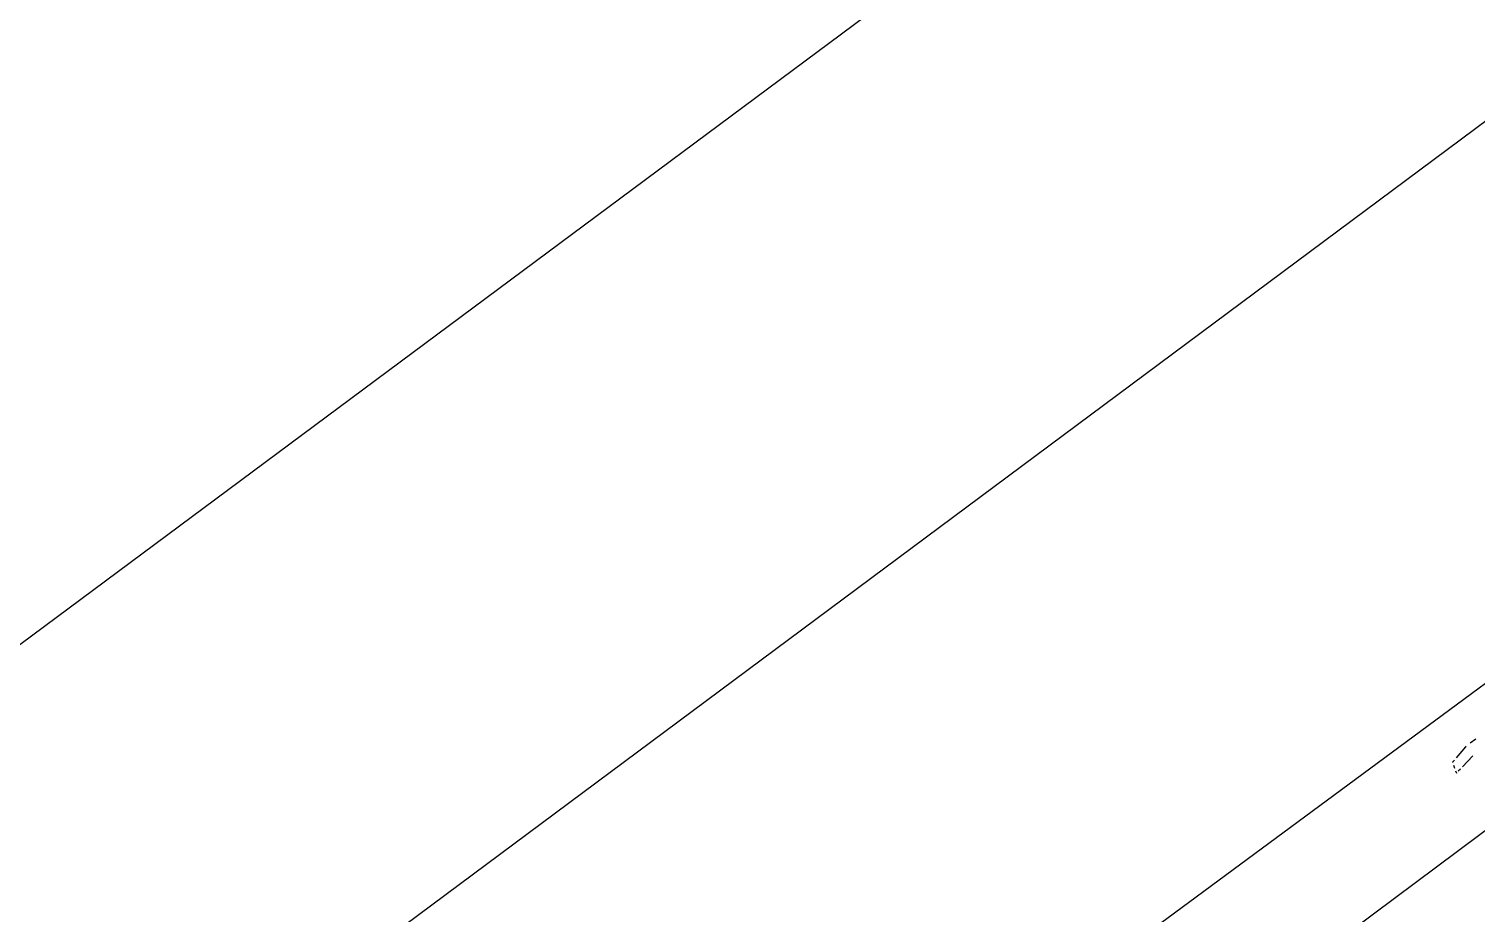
# Model space of a CAD drawing. Extents: x 204381 to 207261, y 4847713 to 4851061.
# Drawn here: x 206016.9 to 206377.6, y 4848004 to 4848224.3 of the extents above; entities that cross this region are included whole.
import ezdxf

# ---------------------------------------------------------------- set-up
doc = ezdxf.new("R2010")
doc.units = 0
doc.header["$LTSCALE"] = 1.5
doc.header["$MEASUREMENT"] = 0
doc.linetypes.add('PHANTOMX2', pattern=[5, 2.5, -0.5, 0.5, -0.5, 0.5, -0.5])
doc.layers.add('CD-MALHA-LOTES', color=40, linetype='CONTINUOUS')
doc.layers.add('SV-RUA-NAO-PAV-S-GUIA-C-GUIA', color=7, linetype='PHANTOMX2')

msp = doc.modelspace()

# ---------------------------------------------------------------- linework, layer by layer
at = {"layer": 'CD-MALHA-LOTES', "linetype": 'Continuous'}
for points in [[(206326.51, 4848302.55), (205980.97, 4848045.89)], [(206055.73, 4847960.24), (206394.41, 4848212.04)], [(206243.01, 4847960.25), (206448.55, 4848111.94)], [(206293.48, 4847960.2), (206452.83, 4848078.99)]]:
    msp.add_lwpolyline(points, dxfattribs=at)
at = {"layer": 'SV-RUA-NAO-PAV-S-GUIA-C-GUIA', "flags": 128}
for points in [[(206375.11, 4848045.58), (206374.94, 4848045.46), (206371.73, 4848041.59), (206372.69, 4848038.85)], [(206375.11, 4848045.58), (206374.94, 4848045.46), (206371.73, 4848041.59), (206372.69, 4848038.85)], [(206377.5, 4848047.33), (206376.15, 4848046.34)], [(206377.5, 4848047.33), (206376.15, 4848046.34)], [(206376.77, 4848043.18), (206372.69, 4848038.85)], [(206376.77, 4848043.18), (206372.69, 4848038.85)]]:
    msp.add_lwpolyline(points, dxfattribs=at)

doc.saveas('drawing.dxf')
